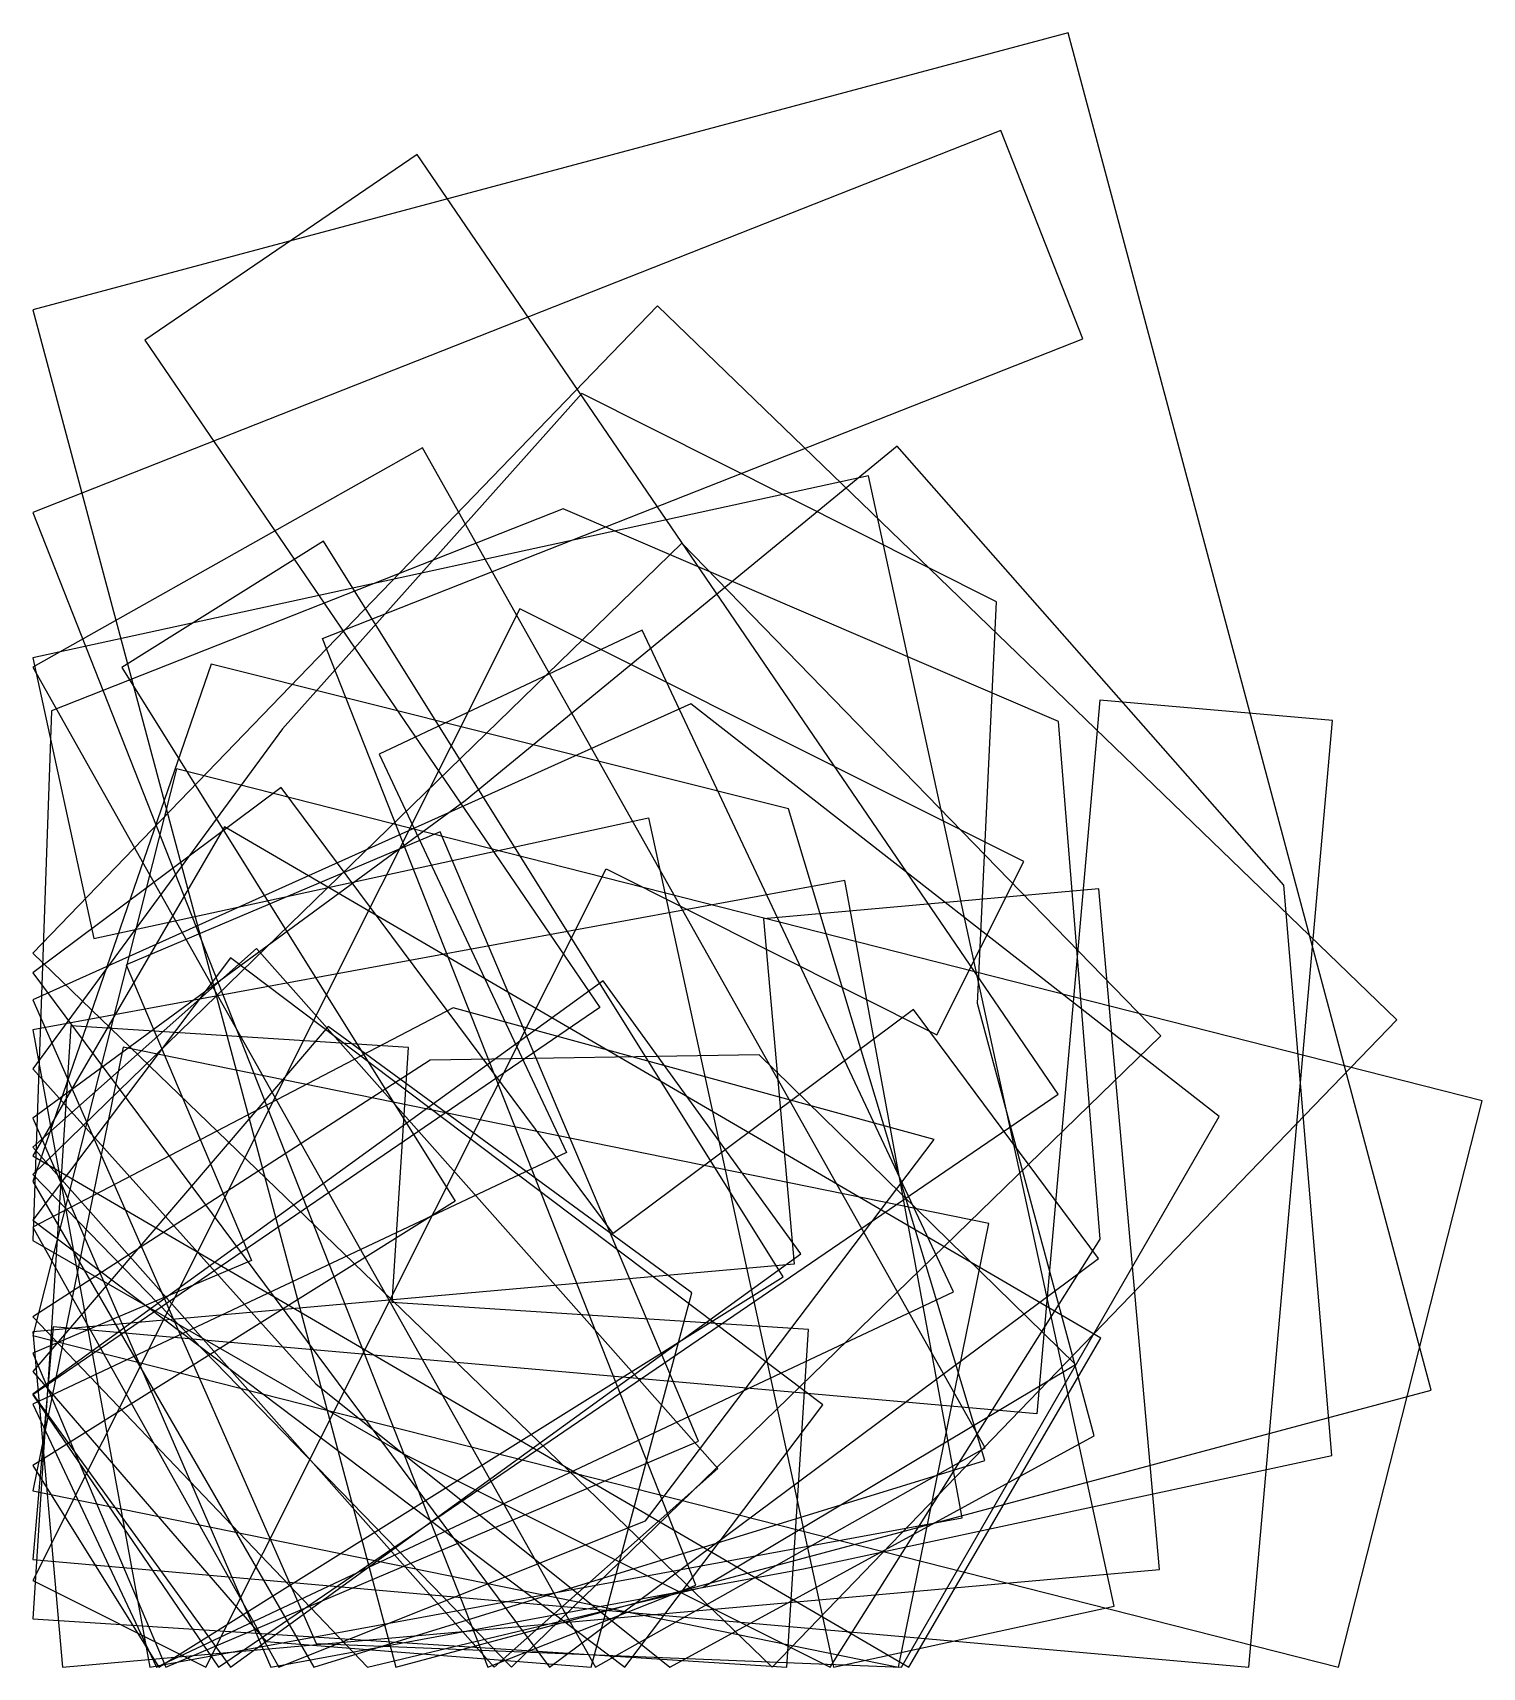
# Model space of a CAD drawing. Header units: metres. Extents: x 0 to 159, y 0 to 179.
import ezdxf

# ---------------------------------------------------------------- set-up
doc = ezdxf.new("R2010")
doc.units = ezdxf.units.M

msp = doc.modelspace()

# ---------------------------------------------------------------- linework, layer by layer
for points in [[(153.21, 30.35), (113.44, 178.99), (0, 148.64), (39.77, 0)], [(0, 126.46), (49.85, 0), (72.64, 8.98), (31.76, 112.66), (115.03, 145.48), (106.05, 168.27)], [(112.35, 62.75), (42.14, 165.67), (12.3, 145.31), (62.15, 72.24), (0, 29.84), (20.36, 0)], [(149.45, 70.9), (68.44, 149.1), (0, 78.2), (81.01, 0)], [(105.59, 116.67), (60.17, 139.5), (27.38, 102.75), (0, 65.54), (31.01, 31.03), (69.8, 0), (116.29, 25.33), (103.51, 72.68)], [(47.37, 94.87), (0, 60.14), (26.08, 0), (84.45, 10.8), (142.33, 23.2), (137.06, 85.66), (94.69, 133.71)], [(0, 109.5), (61.65, 0), (104.35, 24.04), (42.7, 133.54)], [(91.55, 130.48), (0, 110.55), (6.69, 79.79), (67.48, 93.02), (87.73, 0), (118.49, 6.69)], [(116.93, 46.9), (112.4, 103.55), (58.1, 126.84), (2.08, 104.75), (0, 46.73), (40.63, 23.38), (87.37, 0)], [(82.21, 42.75), (31.86, 123.31), (9.76, 109.49), (46.3, 51.04), (0, 22.1), (13.81, 0)], [(0, 53.96), (52.47, 0), (123.59, 69.15), (71.12, 123.11)], [(53.36, 115.92), (0, 9.51), (18.96, 0), (62.82, 87.45), (99.07, 69.27), (108.58, 88.23)], [(100.88, 41.1), (66.77, 113.57), (37.95, 100), (58.49, 56.36), (0, 28.82), (13.57, 0)], [(30.79, 0), (104.31, 22.64), (82.81, 93.99), (19.57, 109.83), (0, 53.2)], [(133.23, 0), (142.4, 103.66), (116.92, 105.92), (110, 27.74), (2.26, 37.27), (0, 11.79)], [(72.11, 105.49), (0, 73.09), (31.07, 2.59), (95.19, 0), (129.99, 60.3)], [(158.81, 62.03), (15.76, 98.37), (0, 36.34), (143.06, 0)], [(56.62, 0), (116.77, 44.78), (96.49, 72.02), (63.58, 47.52), (27.24, 96.34), (0, 76.06)], [(0, 55.99), (95.98, 0), (117.01, 36.05), (21.03, 92.05)], [(72.95, 24.75), (44.65, 91.49), (10.25, 76.91), (23.97, 44.56), (0, 34.39), (14.58, 0)], [(0, 69.79), (12.85, 0), (101.83, 16.38), (88.99, 86.17)], [(123.44, 10.7), (116.81, 85.23), (80.08, 81.96), (83.44, 44.16), (0, 36.73), (3.27, 0)], [(0, 56.96), (50.55, 0), (75.07, 21.77), (24.52, 78.72)], [(0, 48.97), (64.88, 0), (86.57, 28.73), (21.69, 77.7)], [(62.49, 75.17), (0, 29.91), (21.66, 0), (84.15, 45.26)], [(67.15, 16.03), (98.76, 57.81), (46.07, 72.21), (0, 48.2), (26.96, 0)], [(0, 5.3), (82.63, 0), (85, 37), (39.38, 39.93), (41.17, 67.87), (4.17, 70.24)], [(32.36, 70.16), (0, 32.4), (25.57, 2.83), (61.19, 0), (72.21, 41.01)], [(94.84, 0), (104.74, 48.6), (9.9, 67.91), (0, 19.32)], [(79.59, 67.07), (43.54, 66.48), (0, 38.39), (36.67, 0), (73.44, 8.76), (114.23, 33.17)]]:
    msp.add_lwpolyline(points, close=True)

doc.saveas('drawing.dxf')
